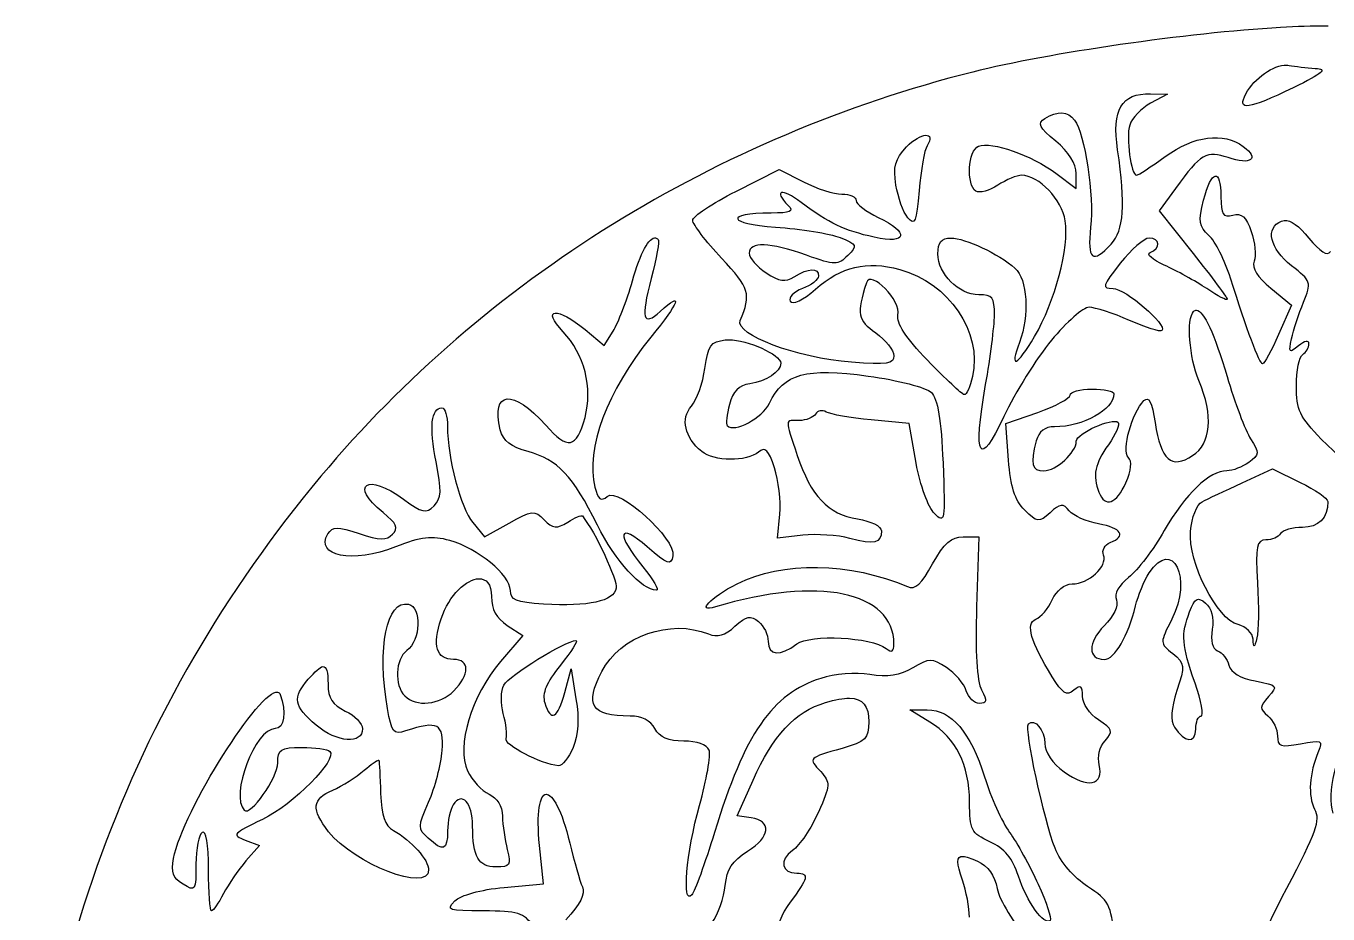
# Model space of a CAD drawing. Extents: x 48 to 154, y 69 to 289.
# Drawn here: x 52.1 to 104.3, y 133.1 to 168.7 of the extents above; entities that cross this region are included whole.
import ezdxf

# ---------------------------------------------------------------- set-up
doc = ezdxf.new("R2010")
doc.units = 0
doc.layers.add('Layer_1', color=7, linetype='CONTINUOUS')

msp = doc.modelspace()

# ---------------------------------------------------------------- linework, layer by layer
at = {"layer": 'Layer_1', "color": 7}
for points in [[(102.67983, 167.146358), (102.67983, 167.146358)], [(97.229964, 165.996523), (97.905203, 165.986602), (97.229414, 165.619493)], [(97.229964, 165.996523), (97.229964, 165.996523)], [(88.208225, 164.332955), (88.208225, 164.332955)], [(80.60366, 162.083447), (82.338884, 162.957122), (82.338884, 162.957122)], [(82.338884, 162.957122), (83.304614, 162.464887)], [(93.429887, 162.811049), (94.248992, 162.19865), (94.248992, 162.805537)], [(99.816818, 162.695846), (99.816818, 162.695846)], [(98.226011, 162.204161), (97.566757, 161.301824), (98.93377, 159.58644)], [(102.588881, 160.911564), (102.588881, 160.911564)], [(77.381255, 160.218133), (77.381255, 160.218133)], [(102.055854, 158.19793), (102.884331, 157.52214), (102.362881, 156.343092)], [(99.069923, 157.314882), (99.069923, 157.314882)], [(74.54966, 156.540424), (75.311993, 155.898259), (75.677999, 156.477034)], [(80.316476, 156.132526), (80.316476, 156.132526)], [(93.24909, 156.110478), (93.24909, 156.109925)], [(68.809856, 153.399601), (68.809856, 153.399601)], [(91.531502, 151.309943), (91.427323, 152.769563), (92.712204, 153.221008)], [(87.83009, 151.179856), (87.543459, 152.769563), (86.024311, 152.916186)], [(100.896649, 150.392721), (102.122551, 150.951103), (102.122551, 150.951103)], [(102.122551, 150.951103), (103.22884, 150.413668)], [(70.051193, 148.800813), (70.521932, 148.230854), (71.504748, 148.783174)], [(83.278156, 148.293143), (82.266674, 148.180144), (82.357626, 149.134848)], [(89.715797, 148.230854), (90.340877, 148.230854), (90.250478, 145.429028)], [(89.715797, 148.230854), (89.715797, 148.230854)], [(70.295934, 146.549648), (70.295934, 146.549648)], [(71.427027, 144.679925), (72.054311, 144.268719), (71.165751, 143.230782)], [(74.186963, 144.070283), (74.186963, 144.070283)], [(64.037436, 143.024627), (64.037436, 143.024627)], [(73.736618, 141.990548), (73.987973, 142.935882), (74.188063, 141.734784)], [(62.225039, 142.00598), (62.225039, 142.00598)], [(85.150082, 141.761242), (85.150082, 141.761242)], [(88.374691, 140.802677), (87.567714, 141.294912), (88.272716, 141.296016), (88.272716, 141.296016)], [(66.268755, 139.271952), (66.268755, 139.271952)], [(81.208894, 136.963465), (80.65437, 137.04284), (81.288269, 138.476548)], [(72.989172, 137.904388), (72.989172, 137.904388)], [(60.915903, 136.072701), (61.495782, 135.855519), (60.955039, 135.235404)], [(71.302451, 134.169905), (72.878927, 134.31267), (72.725689, 135.850561)], [(89.709185, 135.414547), (89.709185, 135.414547)]]:
    msp.add_lwpolyline(points, dxfattribs=at)
for points in [[(102.443909, 168.653382), (98.696091, 168.436049), (93.154096, 167.634715), (90.102202, 166.868547)], [(104.346155, 168.712361), (103.707969, 168.709423), (103.073795, 168.689908), (102.443909, 168.653382)], [(101.049887, 165.993768), (101.387337, 166.624292), (102.164399, 167.162764), (102.67983, 167.146358)], [(102.67983, 167.146358), (102.714194, 167.145266), (102.747216, 167.141495), (102.779048, 167.135334)], [(102.779048, 167.135334), (103.010705, 167.090492), (103.484076, 167.036421), (103.830769, 167.01517)], [(90.102202, 166.868547), (79.823225, 164.288045), (70.564488, 158.54703), (63.960265, 150.659509)], [(103.830769, 167.01517), (104.335168, 166.984264), (104.158827, 166.829338), (102.948272, 166.240159)], [(95.905947, 163.753076), (95.673249, 165.367548), (96.054779, 166.014077), (97.229964, 165.996523)], [(102.948272, 166.240159), (101.127608, 165.354038), (100.676239, 165.295598), (101.049887, 165.993768)], [(97.229414, 165.619493), (96.857574, 165.417589), (96.480212, 165.022438), (96.391016, 164.741407)], [(93.431541, 164.089318), (92.756296, 164.648717), (92.679766, 164.808395), (92.990568, 165.004887)], [(92.990568, 165.004887), (93.506809, 165.33126), (93.889726, 165.308414), (94.180643, 164.934882)], [(94.180643, 164.934882), (94.594372, 164.40366), (94.968512, 161.913842), (94.824463, 160.648632)], [(96.391016, 164.741407), (96.235153, 164.250329), (96.44345, 162.72892), (96.666623, 162.72892)], [(97.819216, 163.485188), (98.964301, 164.314684), (100.149378, 164.466156), (100.945157, 163.884267)], [(87.443688, 163.865525), (87.7251, 164.165075), (88.025379, 164.3233), (88.208225, 164.332955)], [(88.208225, 164.332955), (88.391071, 164.342613), (88.456381, 164.203807), (88.266103, 163.909072)], [(90.330404, 163.894187), (90.85258, 164.094565), (92.465771, 163.531057), (93.429887, 162.811049)], [(94.248992, 162.805537), (94.248992, 163.182284), (93.939292, 163.668675), (93.431541, 164.089318)], [(87.016497, 162.338107), (86.897526, 163.07123), (86.982517, 163.374633), (87.443688, 163.865525)], [(88.266103, 163.909072), (88.16038, 163.745306), (88.016836, 162.940564), (87.94695, 162.120378)], [(90.226224, 162.091716), (89.827453, 162.338172), (89.907928, 163.732067), (90.330404, 163.894187)], [(95.647978, 159.968984), (96.161005, 160.535873), (96.228129, 161.517803), (95.905947, 163.753076)], [(96.666623, 162.72892), (96.726144, 162.72892), (97.244899, 163.069156), (97.819216, 163.485188)], [(100.333858, 163.436129), (99.476484, 163.735008), (99.244449, 163.598873), (98.226011, 162.204161)], [(100.945157, 163.884267), (101.617794, 163.392424), (101.244423, 163.118703), (100.333858, 163.436129)], [(83.304614, 162.464887), (83.835779, 162.194083), (84.530094, 161.972652), (84.847464, 161.972652)], [(92.062873, 162.72892), (91.868679, 162.72892), (91.435617, 162.548707), (91.0999, 162.328737)], [(93.809123, 160.905499), (93.685027, 161.736917), (92.735042, 162.72892), (92.062873, 162.72892)], [(99.352695, 161.732323), (99.50796, 162.344025), (99.681665, 162.669117), (99.816818, 162.695846)], [(99.816818, 162.695846), (99.951972, 162.722575), (100.048328, 162.45112), (100.048328, 161.870126)], [(78.868434, 160.923688), (78.868434, 161.080911), (79.649393, 161.602887), (80.60366, 162.083447)], [(83.218074, 161.638616), (82.430349, 162.226482), (82.075486, 162.144), (82.701034, 161.518452)], [(84.847464, 161.972652), (85.164834, 161.972652), (85.424035, 161.857257), (85.424035, 161.716338)], [(87.492197, 161.026214), (87.312139, 161.244651), (87.098158, 161.834888), (87.016497, 162.338107)], [(87.94695, 162.120378), (87.838935, 160.852664), (87.770502, 160.688591), (87.492197, 161.026214)], [(91.0999, 162.328737), (90.764185, 162.108776), (90.370999, 162.00224), (90.226224, 162.091716)], [(100.048328, 161.870126), (100.048328, 161.154783), (100.127362, 161.031937), (100.52072, 161.134805)], [(82.701034, 161.518452), (82.936365, 161.283121), (82.782235, 161.214995), (82.007603, 161.211975)], [(86.147783, 160.242937), (84.93699, 160.514985), (84.347329, 160.795875), (83.218074, 161.638616)], [(85.424035, 161.716338), (85.424035, 161.575415), (85.821162, 161.270901), (86.306533, 161.039444)], [(99.563812, 160.3157), (99.168387, 160.673549), (99.13714, 160.883093), (99.352695, 161.732323)], [(80.028189, 159.397924), (79.390288, 160.079889), (78.868434, 160.766468), (78.868434, 160.923688)], [(82.007603, 161.211975), (80.131674, 161.204702), (80.265803, 160.785893), (82.187299, 160.650839)], [(86.306533, 161.039444), (87.577193, 160.433505), (87.479584, 159.943703), (86.147783, 160.242937)], [(92.577158, 156.265368), (93.399257, 157.66817), (93.970876, 159.821805), (93.809123, 160.905499)], [(100.52072, 161.134805), (100.874192, 161.227238), (101.061816, 161.060546), (101.266515, 160.473346)], [(102.881024, 159.101371), (102.001357, 159.789815), (101.812352, 160.630657), (102.47974, 160.886757)], [(102.47974, 160.886757), (102.514854, 160.900233), (102.551439, 160.90831), (102.588881, 160.911564)], [(102.588881, 160.911564), (102.850975, 160.934336), (103.171684, 160.705934), (103.576106, 160.210417)], [(82.187299, 160.650839), (83.204801, 160.579323), (84.369326, 160.388716), (84.774704, 160.227505)], [(94.824463, 160.648632), (94.675325, 159.338686), (94.905599, 159.148663), (95.647978, 159.968984)], [(100.431975, 158.60197), (100.20948, 159.313715), (99.819008, 160.084749), (99.563812, 160.3157)], [(101.266515, 160.473346), (101.416939, 160.041837), (101.469881, 159.505623), (101.383925, 159.281618)], [(76.450802, 158.492829), (76.77209, 159.625999), (77.118365, 160.258914), (77.381255, 160.218133)], [(77.488189, 160.159154), (77.542647, 160.104693), (77.41489, 159.400089), (77.204313, 158.593701)], [(77.381255, 160.218133), (77.418811, 160.212308), (77.454351, 160.192992), (77.488189, 160.159154)], [(83.432495, 159.519192), (81.950092, 160.045692), (81.137785, 160.076694), (81.137785, 159.606286)], [(84.774704, 160.227505), (85.466394, 159.952432), (85.485622, 159.908199), (85.086142, 159.508719)], [(88.702114, 159.57707), (88.702114, 160.044422), (88.835992, 160.207659), (89.219154, 160.207659)], [(89.219154, 160.207659), (89.800628, 160.207659), (91.124349, 159.5874), (91.790574, 159.003256)], [(97.169882, 160.207659), (96.97352, 160.207659), (96.453322, 159.753648), (96.013984, 159.198938)], [(97.211775, 159.634395), (97.641884, 159.785926), (97.611049, 160.207659), (97.169882, 160.207659)], [(103.576106, 160.210417), (104.021695, 159.664427), (104.319872, 159.475581), (104.437104, 159.665265)], [(80.776741, 156.905882), (81.219071, 157.973204), (81.151352, 158.19717), (80.028189, 159.397924)], [(81.137785, 159.606286), (81.137785, 159.414217), (81.441109, 159.058445), (81.811371, 158.815841)], [(85.086142, 159.508719), (84.686659, 159.109234), (84.584636, 159.109987), (83.432495, 159.519192)], [(83.786926, 158.15769), (84.83368, 159.07675), (85.833836, 159.311714), (87.169735, 158.951993)], [(90.340877, 157.938308), (89.531692, 157.938308), (88.702114, 158.767886), (88.702114, 159.57707)], [(97.778976, 159.125625), (97.293608, 159.344294), (97.038428, 159.573325), (97.211775, 159.634395)], [(98.93377, 159.58644), (99.685594, 158.643031), (100.300784, 157.818143), (100.300784, 157.75365)], [(101.383925, 159.281618), (101.279621, 159.009818), (101.502932, 158.6492), (102.055854, 158.19793)], [(81.811371, 158.815841), (82.340089, 158.46941), (82.58276, 158.436311), (82.942464, 158.660952)], [(82.942464, 158.660952), (83.511847, 159.01654), (83.911502, 159.027849), (83.911502, 158.688511)], [(87.09918, 157.117549), (87.248365, 157.688041), (86.002529, 158.965292), (85.831384, 158.417312)], [(87.169735, 158.951993), (89.138402, 158.421887), (90.481511, 156.447449), (90.088971, 154.660229)], [(91.790574, 159.003256), (92.290358, 158.565044), (92.380421, 157.099871), (91.973025, 156.028346)], [(96.013984, 159.198938), (95.29125, 158.286417), (95.263403, 158.190214), (95.721289, 158.190214)], [(99.481129, 158.182495), (99.030426, 158.482635), (98.264348, 158.906956), (97.778976, 159.125625)], [(103.360031, 157.633485), (103.685574, 158.435366), (103.6692, 158.484532), (102.881024, 159.101371)], [(75.677999, 156.477034), (75.879037, 156.795274), (76.226721, 157.702494), (76.450802, 158.492829)], [(77.204313, 158.593701), (76.780449, 156.970556), (76.86999, 156.640173), (77.563156, 157.26748)], [(83.266029, 158.184702), (82.910988, 158.049718), (82.692762, 157.821722), (82.78151, 157.678133)], [(83.911502, 158.688511), (83.911502, 158.546401), (83.621064, 158.319689), (83.266029, 158.184702)], [(85.831384, 158.417312), (85.440131, 157.164576), (85.485729, 156.920538), (86.204558, 156.408686)], [(95.721289, 158.190214), (96.217023, 158.190214), (97.91461, 156.728971), (97.68527, 156.499635)], [(100.300784, 157.75365), (100.300784, 157.689153), (99.93183, 157.882349), (99.481129, 158.182495)], [(101.722369, 155.164591), (101.593182, 155.164591), (101.075467, 156.543492), (100.431975, 158.60197)], [(77.563156, 157.26748), (78.507838, 158.122407), (78.334675, 157.642671), (77.192186, 156.240013)], [(82.78151, 157.678133), (82.878131, 157.52179), (83.281712, 157.714105), (83.786926, 158.15769)], [(90.966507, 157.11865), (90.970789, 157.825966), (90.884968, 157.938308), (90.340877, 157.938308)], [(73.672677, 156.453333), (72.766225, 157.399469), (73.448147, 157.46729), (74.54966, 156.540424)], [(94.766034, 157.433945), (94.53083, 157.433945), (93.848087, 156.838536), (93.24909, 156.110478)], [(96.381093, 156.908637), (95.727893, 157.197582), (95.001235, 157.433945), (94.766034, 157.433945)], [(99.165833, 154.495417), (98.776844, 155.426394), (98.658942, 156.968948), (98.954167, 157.264172)], [(98.954167, 157.264172), (98.989873, 157.299879), (99.028428, 157.316719), (99.069923, 157.314882)], [(99.069923, 157.314882), (99.360372, 157.302035), (99.788607, 156.377503), (100.293619, 154.659128)], [(102.882127, 156.173315), (102.959766, 156.520008), (103.174758, 157.177104), (103.360031, 157.633485)], [(85.234969, 155.229084), (83.037217, 155.39999), (80.541664, 156.338647), (80.776741, 156.905882)], [(88.282639, 155.311214), (87.41776, 156.209612), (87.020369, 156.816175), (87.09918, 157.117549)], [(90.61483, 154.333359), (90.805415, 155.414679), (90.963685, 156.667949), (90.966507, 157.11865)], [(97.68527, 156.499635), (97.621237, 156.435598), (97.034296, 156.619698), (96.381093, 156.908637)], [(74.54911, 153.018158), (74.872068, 154.187817), (74.519502, 155.569439), (73.672677, 156.453333)], [(77.192186, 156.240013), (75.439372, 154.088026), (74.562626, 151.743801), (74.943231, 150.227356)], [(79.357361, 154.984897), (79.480469, 155.907278), (79.587971, 156.057503), (80.175365, 156.12536)], [(80.175365, 156.12536), (80.21922, 156.130426), (80.266788, 156.132859), (80.316476, 156.132526)], [(80.316476, 156.132526), (81.061786, 156.127547), (82.398416, 155.541902), (82.398416, 155.188845)], [(86.204558, 156.408686), (86.607563, 156.121722), (86.937122, 155.709221), (86.937122, 155.492014)], [(93.24909, 156.109925), (92.650093, 155.381871), (91.795642, 154.008431), (91.350152, 153.057297)], [(91.973025, 156.028346), (91.555319, 154.929695), (91.865961, 155.051804), (92.577158, 156.265368)], [(102.362881, 156.343092), (102.076126, 155.694836), (101.788036, 155.164591), (101.722369, 155.164591)], [(103.159388, 155.888889), (102.784803, 155.579415), (102.755881, 155.609585), (102.882127, 156.173315)], [(103.578313, 155.96661), (103.578313, 156.124759), (103.406434, 156.092992), (103.159388, 155.888889)], [(103.326407, 155.542726), (103.465085, 155.628434), (103.578313, 155.819135), (103.578313, 155.96661)], [(82.398416, 155.188845), (82.398416, 154.845502), (81.819104, 154.46361), (81.154874, 154.369187)], [(86.937122, 155.492014), (86.937122, 155.15948), (86.668057, 155.117643), (85.234969, 155.229084)], [(89.753832, 153.931523), (89.660846, 153.946675), (88.998696, 154.567409), (88.282639, 155.311214)], [(103.073951, 154.277688), (103.073951, 154.887948), (103.187729, 155.457018), (103.326407, 155.542726)], [(78.817721, 153.471811), (79.036387, 153.719483), (79.279363, 154.400505), (79.357361, 154.984897)], [(81.94642, 153.588117), (82.515504, 154.775463), (83.414438, 155.022715), (85.905247, 154.677868)], [(85.905247, 154.677868), (87.096956, 154.512881), (88.236544, 154.215675), (88.438081, 154.017513)], [(90.088971, 154.660229), (89.997596, 154.244199), (89.846822, 153.916367), (89.753832, 153.931523)], [(100.293619, 154.659128), (100.599127, 153.619602), (101.024162, 152.495059), (101.238403, 152.159918)], [(71.153624, 152.525923), (70.759585, 154.095903), (71.664838, 154.184871), (72.973187, 152.705069)], [(81.154874, 154.369187), (80.722735, 154.307756), (80.482798, 154.062496), (80.343485, 153.538508)], [(88.438081, 154.017513), (88.692812, 153.767055), (88.835111, 152.907276), (88.904408, 151.196394)], [(91.350152, 153.057297), (90.356526, 150.935883), (90.095759, 151.388319), (90.61483, 154.333359)], [(93.997089, 153.914437), (93.997089, 154.047409), (94.394215, 154.155869), (94.879583, 154.155869)], [(94.879583, 154.155869), (95.364955, 154.155869), (95.760196, 154.070808), (95.75822, 153.9668)], [(98.912274, 151.484678), (99.660055, 151.974644), (99.753914, 153.087935), (99.165833, 154.495417)], [(104.072752, 152.149444), (103.215025, 153.0245), (103.073951, 153.324626), (103.073951, 154.277688)], [(80.343485, 153.538508), (80.234714, 153.129444), (80.19369, 152.746827), (80.251983, 152.688534)], [(80.251983, 152.688534), (80.546538, 152.393982), (81.656609, 152.983439), (81.94642, 153.588117)], [(92.712204, 153.221008), (93.41892, 153.469395), (93.997089, 153.781462), (93.997089, 153.914437)], [(95.75822, 153.9668), (95.745069, 153.32269), (94.52391, 152.643333), (93.379727, 152.643333)], [(96.331484, 151.418534), (96.060827, 151.689191), (96.482558, 153.212226), (96.960422, 153.69009)], [(96.960422, 153.69009), (97.158271, 153.887942), (97.283493, 153.642146), (97.40856, 152.808145)], [(68.577243, 151.241592), (68.297058, 152.636741), (68.379165, 153.399601), (68.809856, 153.399601)], [(68.809856, 153.399601), (68.933695, 153.399601), (69.035303, 153.064666), (69.035303, 152.65546)], [(72.973187, 152.705069), (73.859198, 151.702943), (74.20494, 151.771682), (74.54911, 153.018158)], [(79.227274, 151.651147), (78.542162, 152.219738), (78.373647, 152.96882), (78.817721, 153.471811)], [(83.140352, 152.895239), (82.552492, 152.895239), (82.558794, 153.011007), (83.063182, 151.490743)], [(83.78803, 153.151553), (83.700925, 153.010615), (83.409525, 152.895239), (83.140352, 152.895239)], [(84.225694, 153.23534), (84.072058, 153.33029), (83.875132, 153.29249), (83.78803, 153.151553)], [(86.024311, 152.916186), (85.188792, 152.996842), (84.379331, 153.140386), (84.225694, 153.23534)], [(94.248992, 152.065108), (94.248992, 152.375073), (95.709732, 153.031922), (95.923585, 152.818068)], [(69.035303, 152.65546), (69.035303, 151.382427), (69.55851, 149.397182), (70.051193, 148.800813)], [(72.268732, 151.646736), (71.568699, 151.835238), (71.267303, 152.072993), (71.153624, 152.525923)], [(93.379727, 152.643333), (92.986691, 152.643333), (92.745532, 152.457594), (92.643302, 152.076132)], [(95.923585, 152.818068), (96.003604, 152.73805), (95.829668, 152.336403), (95.537184, 151.925651)], [(97.40856, 152.808145), (97.633324, 151.309323), (98.064625, 150.929279), (98.912274, 151.484678)], [(105.509218, 152.643333), (105.701392, 150.804681), (105.469049, 150.724945), (104.072752, 152.149444)], [(92.643302, 152.076132), (92.392898, 151.141747), (92.459872, 150.878341), (92.949228, 150.878341)], [(92.949228, 150.878341), (93.440078, 150.878341), (94.248992, 151.616874), (94.248992, 152.065108)], [(95.537184, 151.925651), (94.986469, 151.15224), (94.896615, 150.698704), (95.158498, 150.016242)], [(101.238403, 152.159918), (101.595992, 151.600536), (101.590452, 151.523199), (101.168398, 151.214583)], [(75.049614, 148.697734), (74.05416, 150.690271), (73.453075, 151.327828), (72.268732, 151.646736)], [(81.510409, 151.629648), (81.030987, 151.231759), (79.71746, 151.244332), (79.227274, 151.651147)], [(82.148164, 150.999609), (81.911286, 151.717362), (81.776437, 151.85043), (81.510409, 151.629648)], [(83.063182, 151.490743), (83.601755, 149.867429), (84.292189, 149.138935), (85.472544, 148.95019)], [(96.23502, 150.394375), (96.4597, 150.901952), (96.493056, 151.256956), (96.331484, 151.418534)], [(68.494563, 149.473295), (68.795821, 149.774553), (68.81033, 150.080959), (68.577243, 151.241592)], [(82.357626, 149.134848), (82.407692, 149.659847), (82.313396, 150.498955), (82.148164, 150.999609)], [(88.560453, 149.16296), (88.316438, 149.398241), (87.987793, 150.305721), (87.83009, 151.179856)], [(88.904408, 151.196394), (88.999359, 148.852208), (88.983027, 148.755502), (88.560453, 149.16296)], [(92.176975, 149.30848), (91.78305, 149.702406), (91.607194, 150.248356), (91.531502, 151.309943)], [(100.286453, 150.878341), (99.593592, 150.878341), (98.614301, 149.942755), (97.778976, 148.48276)], [(101.168398, 151.214583), (100.915532, 151.029685), (100.518603, 150.878341), (100.286453, 150.878341)], [(63.960265, 150.659509), (56.250555, 141.451693), (52.135594, 130.226541), (52.143863, 118.424992)], [(66.450656, 149.204853), (65.066971, 150.318313), (65.822788, 150.811722), (67.273068, 149.741736)], [(95.158498, 150.016242), (95.40001, 149.386876), (95.860729, 149.548778), (96.23502, 150.394375)], [(99.292063, 149.637006), (99.500078, 149.745244), (100.222194, 150.085565), (100.896649, 150.392721)], [(103.22884, 150.413668), (103.837147, 150.118127), (104.334578, 149.770554), (104.334578, 149.641415)], [(74.943231, 150.227356), (75.070809, 149.719045), (75.18218, 149.63518), (75.442078, 149.850877)], [(75.442078, 149.850877), (75.900447, 150.231293), (78.205635, 148.14564), (78.075234, 147.468524)], [(67.273068, 149.741736), (68.02061, 149.190217), (68.176865, 149.155594), (68.494563, 149.473295)], [(71.504748, 148.783174), (72.422726, 149.299299), (72.514423, 149.308082), (72.908143, 148.914362)], [(93.19562, 149.198789), (92.743443, 148.789575), (92.690377, 148.795075), (92.176975, 149.30848)], [(93.970077, 149.272101), (93.715301, 149.579086), (93.604447, 149.568773), (93.19562, 149.198789)], [(98.831245, 148.457405), (98.877258, 149.005684), (99.081116, 149.527239), (99.292063, 149.637006)], [(104.334578, 149.641415), (104.334578, 148.980072), (103.968059, 148.608989), (103.31428, 148.608989)], [(66.836507, 148.332829), (67.079588, 148.580818), (66.998596, 148.763929), (66.450656, 149.204853)], [(72.908143, 148.914362), (73.264928, 148.557574), (73.410236, 148.543158), (73.854578, 148.820656)], [(73.854578, 148.820656), (74.143195, 149.0009), (74.408284, 149.111878), (74.443827, 149.0676)], [(74.443827, 149.0676), (74.969062, 148.413231), (75.862284, 146.500623), (75.798164, 146.167657)], [(77.040051, 147.831224), (75.883917, 148.846324), (75.778908, 148.350905), (76.869727, 147.027551)], [(85.472544, 148.95019), (86.019251, 148.862766), (86.43276, 148.654207), (86.43276, 148.465674)], [(95.140859, 148.7501), (94.660426, 148.840228), (94.133577, 149.075093), (93.970077, 149.272101)], [(66.954465, 147.827366), (65.245324, 147.153688), (63.687469, 147.455519), (64.241937, 148.352675)], [(64.241937, 148.352675), (64.425251, 148.649271), (64.615912, 148.650648), (65.493745, 148.360941)], [(65.493745, 148.360941), (66.319451, 148.088419), (66.591203, 148.082569), (66.836507, 148.332829)], [(69.128459, 148.081476), (68.406888, 148.280711), (67.976866, 148.230357), (66.954465, 147.827366)], [(77.408264, 146.087729), (76.832082, 146.087729), (75.762208, 147.271377), (75.049614, 148.697734)], [(85.172132, 148.166363), (84.686764, 148.298232), (83.834551, 148.355283), (83.278156, 148.293143)], [(86.43276, 148.465674), (86.43276, 147.969499), (86.14688, 147.901532), (85.172132, 148.166363)], [(95.609943, 148.003755), (96.272023, 148.25782), (96.072427, 148.575337), (95.140859, 148.7501)], [(97.778976, 148.48276), (97.346877, 147.727525), (96.703512, 146.881882), (96.349123, 146.603117)], [(100.737348, 144.708591), (99.88808, 144.921745), (98.726292, 147.206836), (98.831245, 148.457405)], [(102.443909, 148.357083), (102.358201, 148.218405), (102.092596, 148.104627), (101.85356, 148.104627)], [(103.31428, 148.608989), (102.921268, 148.608989), (102.529615, 148.495759), (102.443909, 148.357083)], [(71.556564, 146.078359), (71.556564, 146.697106), (70.255644, 147.770245), (69.128459, 148.081476)], [(78.075234, 147.468524), (77.99635, 147.058898), (77.869511, 147.10295), (77.040051, 147.831224)], [(88.489897, 147.142757), (88.947052, 147.971497), (89.239344, 148.230854), (89.715797, 148.230854)], [(95.340399, 147.496085), (95.266022, 147.689902), (95.387538, 147.918411), (95.609943, 148.003755)], [(97.171535, 146.78116), (98.107178, 148.227699), (98.920619, 146.562737), (98.079388, 144.923012)], [(101.85356, 148.104627), (101.475035, 148.104627), (101.431319, 147.882275), (101.516214, 146.379874)], [(80.647757, 146.3468), (82.438418, 147.260325), (85.194741, 147.214244), (87.476762, 146.232701)], [(94.080872, 146.339635), (94.742895, 146.339635), (95.512808, 147.046793), (95.340399, 147.496085)], [(76.869727, 147.027551), (77.295858, 146.510582), (77.538334, 146.087729), (77.408264, 146.087729)], [(87.476762, 146.232701), (87.787706, 146.098958), (88.038491, 146.324448), (88.489897, 147.142757)], [(96.626384, 145.45714), (96.724577, 145.873172), (96.969713, 146.469138), (97.171535, 146.78116)], [(68.77954, 144.941754), (69.100361, 145.913849), (69.809168, 146.540306), (70.295934, 146.549648)], [(70.295934, 146.549648), (70.587991, 146.555252), (70.800296, 146.338915), (70.800296, 145.841338)], [(79.782348, 145.420759), (78.990932, 145.180207), (79.565088, 145.794463), (80.647757, 146.3468)], [(86.937122, 143.930273), (86.937122, 146.034778), (83.890189, 146.669335), (79.782348, 145.420759)], [(93.283264, 145.702431), (93.453749, 146.076606), (93.783266, 146.339635), (94.080872, 146.339635)], [(96.349123, 146.603117), (95.944487, 146.28483), (95.761353, 145.948638), (95.856888, 145.699673)], [(101.516214, 146.379874), (101.569828, 145.431136), (101.558516, 144.43805), (101.490859, 144.173359)], [(66.627595, 141.350586), (66.208337, 143.790358), (66.598368, 145.707903), (67.476466, 145.525491)], [(70.800296, 145.841338), (70.800296, 145.319977), (70.991499, 144.965294), (71.427027, 144.679925)], [(72.880031, 145.533758), (71.785229, 145.596789), (71.556564, 145.690727), (71.556564, 146.078359)], [(75.798164, 146.167657), (75.69693, 145.642012), (74.711941, 145.428288), (72.880031, 145.533758)], [(92.626767, 144.924666), (92.828062, 145.00191), (93.123526, 145.351846), (93.283264, 145.702431)], [(95.856888, 145.699673), (95.948825, 145.460095), (95.754444, 145.048223), (95.365203, 144.658979)], [(98.792109, 145.216258), (99.00762, 145.783087), (99.109403, 145.839678), (99.43152, 145.572343)], [(67.476466, 145.525491), (68.01336, 145.41396), (67.960392, 144.073701), (67.403156, 143.666242)], [(90.250478, 145.429028), (90.192603, 143.637777), (90.263915, 142.432756), (90.448364, 142.088112)], [(95.369614, 143.314015), (95.785034, 143.314015), (96.346555, 144.271527), (96.626384, 145.45714)], [(99.009287, 142.368681), (98.475179, 143.914733), (98.44565, 144.304996), (98.792109, 145.216258)], [(99.43152, 145.572343), (99.67503, 145.370249), (99.772326, 144.987339), (99.698858, 144.521175)], [(69.279493, 143.314015), (68.592198, 143.314015), (68.423587, 143.863208), (68.77954, 144.941754)], [(75.2249, 142.833354), (75.957269, 144.249604), (77.96972, 144.956455), (79.499023, 144.334313)], [(79.499023, 144.334313), (79.859869, 144.187518), (80.162758, 144.274956), (80.563421, 144.64134)], [(80.563421, 144.64134), (81.025715, 145.064081), (81.190392, 145.097386), (81.508755, 144.833164)], [(81.508755, 144.833164), (81.720837, 144.65715), (81.894053, 144.299786), (81.894053, 144.039414)], [(93.283264, 142.614522), (92.418027, 144.014507), (92.205426, 144.762981), (92.626767, 144.924666)], [(95.365203, 144.658979), (94.700443, 143.994227), (94.702653, 143.314015), (95.369614, 143.314015)], [(98.079388, 144.923012), (97.593404, 143.975724), (97.593692, 143.97124), (98.114666, 143.549383)], [(101.338174, 144.128711), (101.322087, 144.368753), (101.05169, 144.629695), (100.737348, 144.708591)], [(83.043889, 143.93303), (83.581573, 144.336198), (86.039328, 144.212881), (86.621826, 143.753333)], [(99.698858, 144.521175), (99.625542, 144.055991), (99.705425, 143.74087), (99.91714, 143.659627)], [(101.490859, 144.173359), (101.386976, 143.766951), (101.362897, 143.760141), (101.338174, 144.128711)], [(67.403156, 143.666242), (66.943568, 143.330183), (66.895616, 142.276495), (67.320473, 141.851641)], [(71.295285, 142.288202), (71.498361, 142.66765), (73.774416, 144.070283), (74.186963, 144.070283)], [(74.186963, 144.070283), (74.278738, 144.070283), (73.997168, 143.626497), (73.561332, 143.084159)], [(81.894053, 144.039414), (81.894053, 143.473112), (82.371641, 143.428967), (83.043889, 143.93303)], [(86.621826, 143.753333), (86.847697, 143.575141), (86.937122, 143.625227), (86.937122, 143.930273)], [(99.91714, 143.659627), (100.100731, 143.589179), (100.304033, 143.327612), (100.369136, 143.078647)], [(64.037436, 143.024627), (64.193911, 143.047242), (64.244691, 142.816638), (64.244691, 142.319072)], [(69.287209, 142.053385), (69.938457, 142.704624), (69.934819, 143.314015), (69.279493, 143.314015)], [(71.165751, 143.230782), (69.991946, 141.859459), (69.375203, 139.819624), (69.839527, 138.84421)], [(73.561332, 143.084159), (72.99386, 142.378014), (72.816525, 141.94885), (72.936255, 141.571623)], [(89.041111, 142.984938), (88.454346, 143.369393), (88.3583, 143.368518), (87.688428, 142.972814)], [(98.114666, 143.549383), (98.604742, 143.152544), (98.615506, 143.059747), (98.286646, 142.063308)], [(100.369136, 143.078647), (100.443981, 142.79244), (100.833403, 142.561156), (101.427469, 142.449709)], [(63.454799, 142.519161), (63.730059, 142.836532), (63.915733, 143.007036), (64.037436, 143.024627)], [(76.35875, 141.04466), (74.798287, 141.04466), (74.523933, 141.477838), (75.2249, 142.833354)], [(84.000247, 142.555543), (82.046369, 141.930703), (80.958049, 140.351842), (79.742659, 136.380278)], [(85.969187, 142.706577), (85.40373, 142.796995), (84.550786, 142.731601), (84.000247, 142.555543)], [(87.688428, 142.972814), (87.172608, 142.668113), (86.682936, 142.59244), (85.969187, 142.706577)], [(89.834861, 142.06), (89.745662, 142.341048), (89.388482, 142.757334), (89.041111, 142.984938)], [(94.149223, 142.074882), (93.867653, 141.841202), (93.694273, 141.949493), (93.283264, 142.614522)], [(58.050134, 135.332418), (58.431994, 137.288184), (61.546746, 142.161256), (62.225039, 142.00598)], [(62.225039, 142.00598), (62.270259, 141.995628), (62.304986, 141.963062), (62.327014, 141.905658)], [(63.775057, 140.675898), (62.86025, 141.44565), (62.804198, 141.769015), (63.454799, 142.519161)], [(64.244691, 142.319072), (64.244691, 141.757551), (64.41385, 141.495477), (64.93812, 141.244203)], [(67.320473, 141.851641), (67.779666, 141.392448), (68.723058, 141.489234), (69.287209, 142.053385)], [(71.273789, 141.14002), (71.161044, 141.539097), (71.170967, 142.055913), (71.295285, 142.288202)], [(90.366785, 141.549023), (90.163235, 141.549023), (89.924066, 141.778949), (89.834861, 142.06)], [(90.448364, 142.088112), (90.682168, 141.651243), (90.666708, 141.549023), (90.366785, 141.549023)], [(94.501451, 141.83786), (94.501451, 142.262283), (94.43146, 142.309118), (94.149223, 142.074882)], [(98.286646, 142.063308), (98.042301, 141.322926), (98.013229, 140.877924), (98.190733, 140.596523)], [(99.253477, 141.04466), (99.370845, 141.04466), (99.260804, 141.640626), (99.009287, 142.368681)], [(101.427469, 142.449709), (102.311942, 142.28378), (102.342874, 142.24689), (101.957739, 141.821325)], [(62.327014, 141.905658), (62.592063, 141.214979), (62.492941, 140.540298), (62.126371, 140.540298)], [(72.936255, 141.571623), (73.184701, 140.788834), (73.454294, 140.930019), (73.736618, 141.990548)], [(74.188063, 141.734784), (74.322596, 140.927301), (74.286384, 140.286902), (74.076718, 139.780725)], [(81.288269, 138.476548), (82.074323, 140.254799), (82.980135, 141.22412), (84.197032, 141.588711)], [(84.197032, 141.588711), (84.58601, 141.705252), (84.900889, 141.763986), (85.150082, 141.761242)], [(85.150082, 141.761242), (85.69831, 141.755206), (85.928398, 141.452006), (85.928398, 140.810947)], [(95.139758, 140.890322), (94.788632, 141.120389), (94.501451, 141.54672), (94.501451, 141.83786)], [(101.957739, 141.821325), (101.59201, 141.417182), (101.589154, 141.335485), (101.932935, 141.050175)], [(64.93812, 141.244203), (65.319478, 141.061422), (65.630998, 140.74314), (65.630998, 140.536993)], [(67.356855, 140.448799), (66.872152, 140.289016), (66.793248, 140.386589), (66.627595, 141.350586)], [(71.38293, 140.136811), (71.435615, 140.289555), (71.386519, 140.740944), (71.273789, 141.14002)], [(77.355898, 140.540298), (77.181823, 140.865562), (76.827626, 141.04466), (76.35875, 141.04466)], [(88.272716, 141.296016), (89.23644, 141.297303), (90.014027, 140.386439), (90.567978, 138.606085)], [(92.332418, 140.724956), (92.580502, 140.973038), (92.988364, 140.486591), (92.988364, 139.942783)], [(99.039604, 140.519355), (99.039604, 140.808265), (99.136113, 141.04466), (99.253477, 141.04466)], [(101.932935, 141.050175), (102.144452, 140.87463), (102.317683, 140.512612), (102.317683, 140.245952)], [(104.544041, 137.148673), (104.315429, 138.003493), (104.614692, 139.274777), (105.515833, 141.271762)], [(62.126371, 140.540298), (61.321397, 140.540298), (60.306582, 137.857358), (60.886687, 137.262773)], [(65.630998, 140.536993), (65.630998, 139.898181), (64.608349, 139.974731), (63.775057, 140.675898)], [(68.819779, 139.657803), (68.903887, 140.736886), (68.649365, 140.874873), (67.356855, 140.448799)], [(78.507387, 140.036489), (77.883904, 140.036489), (77.546779, 140.183637), (77.355898, 140.540298)], [(85.928398, 140.810947), (85.928398, 140.140003), (85.810121, 140.022514), (84.856836, 139.748755)], [(89.968256, 137.590195), (89.961508, 139.087108), (89.429556, 140.159487), (88.374691, 140.802677)], [(93.39957, 135.740869), (92.9566, 136.847962), (92.162859, 140.555394), (92.332418, 140.724956)], [(95.401584, 140.055782), (95.739887, 140.429602), (95.713065, 140.514672), (95.139758, 140.890322)], [(98.190733, 140.596523), (98.582706, 139.975117), (99.039604, 139.933396), (99.039604, 140.519355)], [(73.480303, 139.052019), (72.791108, 139.111356), (71.295966, 139.884668), (71.38293, 140.136811)], [(79.526034, 139.67875), (79.443845, 139.892928), (79.035602, 140.036489), (78.507387, 140.036489)], [(92.988364, 139.942783), (92.988364, 139.601161), (93.29696, 139.14688), (93.762271, 138.802868)], [(95.170075, 139.08454), (95.085464, 139.408096), (95.181951, 139.813088), (95.401584, 140.055782)], [(102.317683, 140.245952), (102.317683, 139.824348), (102.438194, 139.783914), (103.240967, 139.934514)], [(103.240967, 139.934514), (104.079531, 140.09183), (104.145261, 140.064028), (103.961407, 139.630795)], [(64.31635, 139.628037), (64.641611, 139.302768), (62.844268, 137.487086), (61.617047, 136.901175)], [(62.227243, 139.167773), (62.227243, 139.71422), (62.337061, 139.784033), (63.194077, 139.784033)], [(63.194077, 139.784033), (63.725668, 139.784033), (64.230583, 139.713813), (64.31635, 139.628037)], [(68.280139, 137.596811), (68.533701, 138.17588), (68.776542, 139.103096), (68.819779, 139.657803)], [(74.076718, 139.780725), (73.905183, 139.366604), (73.636827, 139.038557), (73.480303, 139.052019)], [(79.139632, 137.45625), (79.42744, 138.481933), (79.601472, 139.482162), (79.526034, 139.67875)], [(84.856836, 139.748755), (83.489628, 139.35613), (83.500914, 139.368404), (84.000247, 138.816649)], [(103.961407, 139.630795), (103.588512, 138.752116), (103.527476, 137.829289), (103.807065, 137.30687)], [(60.886687, 137.262773), (61.13213, 137.0112), (62.227243, 138.567452), (62.227243, 139.167773)], [(64.433758, 138.072508), (64.815113, 138.234678), (65.38236, 138.592299), (65.694388, 138.867361)], [(65.694388, 138.867361), (65.967407, 139.10804), (66.2049, 139.273753), (66.268755, 139.271952)], [(66.268755, 139.271952), (66.277877, 139.271695), (66.283668, 139.268286), (66.285291, 139.260928)], [(66.285291, 139.260928), (66.298259, 139.202088), (66.329727, 138.604793), (66.355296, 137.934154)], [(93.762271, 138.802868), (94.67887, 138.125196), (95.384078, 138.266185), (95.170075, 139.08454)], [(69.839527, 138.84421), (70.022469, 138.459894), (70.409672, 138.040458), (70.699974, 137.912657)], [(84.000247, 138.816649), (84.395764, 138.379605), (84.390267, 138.277345), (83.907091, 137.185051)], [(90.567978, 138.606085), (90.819424, 137.79797), (91.271316, 136.79631), (91.572292, 136.380278)], [(64.268395, 136.406736), (63.561575, 137.305298), (63.602986, 137.719239), (64.433758, 138.072508)], [(66.355296, 137.934154), (66.389163, 137.046187), (66.527697, 136.644895), (66.864619, 136.456345)], [(70.043477, 136.638246), (70.043477, 137.565289), (69.611153, 138.034097), (69.262955, 137.484362)], [(70.699974, 137.912657), (71.032249, 137.766373), (71.232801, 137.439418), (71.241268, 137.030159)], [(72.725689, 135.850561), (72.591701, 137.193495), (72.733258, 137.882902), (72.989172, 137.904388)], [(72.989172, 137.904388), (73.245085, 137.925873), (73.615479, 137.279562), (73.938915, 135.952536)], [(68.258092, 136.146564), (67.841571, 136.523491), (67.842373, 136.59707), (68.280139, 137.596811)], [(69.262955, 137.484362), (69.141907, 137.293247), (69.041419, 136.824481), (69.039161, 136.443117)], [(78.832052, 133.871698), (78.427484, 133.422623), (78.612436, 135.577437), (79.139632, 137.45625)], [(90.787911, 136.001592), (90.037731, 136.350151), (89.973308, 136.474884), (89.968256, 137.590195)], [(103.807065, 137.30687), (104.039783, 136.872033), (103.858433, 136.362264), (102.677076, 134.130216)], [(61.617047, 136.901175), (60.430212, 136.334555), (60.378622, 136.273821), (60.915903, 136.072701)], [(71.241268, 137.030159), (71.248645, 136.672592), (71.335508, 136.068213), (71.434743, 135.686849)], [(81.069987, 135.620702), (81.981932, 136.189126), (82.049595, 136.84334), (81.208894, 136.963465)], [(83.907091, 137.185051), (83.623554, 136.544068), (83.155528, 135.854413), (82.8675, 135.652675)], [(59.201623, 136.380278), (59.062947, 136.29457), (58.949717, 135.719601), (58.949717, 135.102562)], [(59.454079, 134.882076), (59.454079, 135.920397), (59.359927, 136.478116), (59.201623, 136.380278)], [(68.278485, 134.867191), (68.278485, 133.956429), (65.294708, 135.101989), (64.268395, 136.406736)], [(66.864619, 136.456345), (67.596331, 136.046858), (68.278485, 135.279679), (68.278485, 134.867191)], [(69.039161, 136.443117), (69.034736, 135.648459), (68.875413, 135.587891), (68.258092, 136.146564)], [(70.982747, 134.993421), (70.273503, 134.993421), (70.043477, 135.39583), (70.043477, 136.638246)], [(79.742659, 136.380278), (79.360711, 135.132184), (78.950741, 134.003442), (78.832052, 133.871698)], [(91.572292, 136.380278), (91.87327, 135.964246), (92.390812, 135.028193), (92.722677, 134.300543)], [(73.938915, 135.952536), (74.118185, 135.216994), (74.344953, 134.424658), (74.443277, 134.191952)], [(91.928927, 134.621901), (91.693136, 135.344048), (91.374601, 135.728996), (90.787911, 136.001592)], [(94.704848, 134.206286), (94.152576, 134.562899), (93.621002, 135.187457), (93.39957, 135.740869)], [(58.429923, 134.297785), (58.033008, 134.540053), (57.943248, 134.784909), (58.050134, 135.332418)], [(60.955039, 135.235404), (60.657633, 134.894296), (60.252144, 134.303221), (60.053801, 133.921857)], [(71.434743, 135.686849), (71.596115, 135.066694), (71.548684, 134.993421), (70.982747, 134.993421)], [(80.172608, 134.244869), (80.235496, 134.903542), (80.452174, 135.23561), (81.069987, 135.620702)], [(82.8675, 135.652675), (82.319187, 135.268619), (82.421318, 134.741515), (83.043889, 134.741515)], [(89.681623, 134.464254), (89.445042, 135.142911), (89.427561, 135.426426), (89.709185, 135.414547)], [(89.709185, 135.414547), (89.837195, 135.409148), (90.02732, 135.342933), (90.286307, 135.224931)], [(90.286307, 135.224931), (90.709959, 135.031902), (90.978163, 134.659583), (91.078403, 134.125257)], [(58.949717, 135.102562), (58.949717, 134.035), (58.924523, 133.995839), (58.429923, 134.297785)], [(59.573693, 133.228428), (59.507913, 133.228428), (59.454079, 133.972488), (59.454079, 134.882076)], [(83.043889, 134.741515), (83.549727, 134.741515), (83.501837, 134.535417), (82.776548, 133.584514)], [(69.326345, 133.627508), (69.563307, 133.86447), (70.366207, 134.08501), (71.302451, 134.169905)], [(74.443277, 134.191952), (74.566196, 133.901029), (74.360131, 133.48899), (73.782922, 132.872896)], [(79.63848, 132.73509), (79.88672, 133.087856), (80.127021, 133.76738), (80.172608, 134.244869)], [(89.962742, 132.977626), (89.962742, 133.351472), (89.836334, 134.020448), (89.681623, 134.464254)], [(93.197827, 132.849192), (92.966021, 132.617383), (92.262444, 133.600465), (91.928927, 134.621901)], [(92.722677, 134.300543), (93.054545, 133.572892), (93.268419, 132.919785), (93.197827, 132.849192)], [(95.763182, 132.181672), (95.64657, 133.488485), (95.560267, 133.653926), (94.704848, 134.206286)], [(60.053801, 133.921857), (59.855458, 133.540496), (59.639471, 133.228428), (59.573693, 133.228428)], [(91.078403, 134.125257), (91.161763, 133.680913), (91.738744, 132.720589), (92.36108, 131.991502)], [(102.677076, 134.130216), (101.580213, 132.057816), (101.190462, 131.011457), (100.909879, 129.387009)], [(70.482243, 133.228428), (69.063726, 133.228428), (68.962281, 133.263447), (69.326345, 133.627508)], [(72.490322, 132.602798), (72.092411, 133.152429), (71.848178, 133.228428), (70.482243, 133.228428)], [(82.776548, 133.584514), (82.068269, 132.655912), (81.93142, 131.278216), (82.524645, 131.050576)]]:
    msp.add_open_spline(points, degree=3, dxfattribs=at)

doc.saveas('drawing.dxf')
